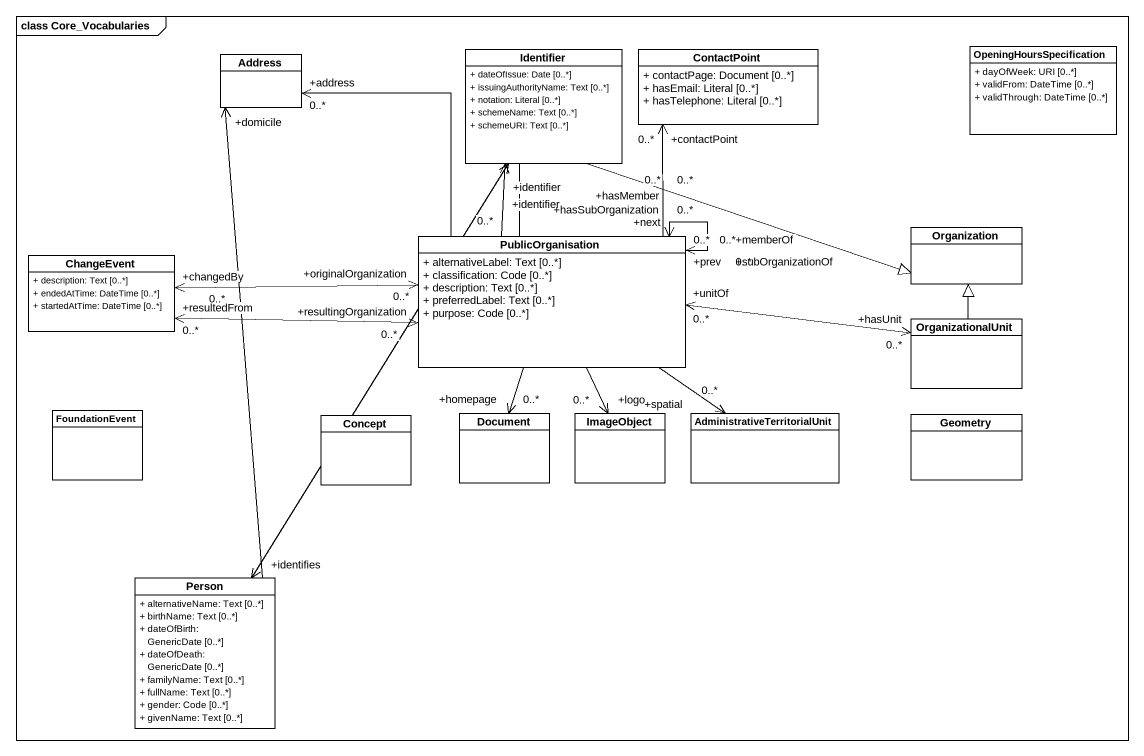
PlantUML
@startuml
mainframe class Core_Vocabularies
hide circle
hide empty members
skinparam classAttributeIconSize 0
class Address
class Identifier {
  + dateOfIssue: Date [0..*]
  + issuingAuthorityName: Text [0..*]
  + notation: Literal [0..*]
  + schemeName: Text [0..*]
  + schemeURI: Text [0..*]
}
class ContactPoint {
  + contactPage: Document [0..*]
  + hasEmail: Literal [0..*]
  + hasTelephone: Literal [0..*]
}
class OpeningHoursSpecification {
  + dayOfWeek: URI [0..*]
  + validFrom: DateTime [0..*]
  + validThrough: DateTime [0..*]
}
class ChangeEvent {
  + description: Text [0..*]
  + endedAtTime: DateTime [0..*]
  + startedAtTime: DateTime [0..*]
}
class PublicOrganisation {
  + alternativeLabel: Text [0..*]
  + classification: Code [0..*]
  + description: Text [0..*]
  + preferredLabel: Text [0..*]
  + purpose: Code [0..*]
}
class Organization
class OrganizationalUnit
class FoundationEvent
class Concept
class Document
class ImageObject
class "AdministrativeTerritorialUnit" as AdministrativeTerritorialUni
class Geometry
class "Person" as Person_ {
  + alternativeName: Text [0..*]
  + birthName: Text [0..*]
  + dateOfBirth: GenericDate [0..*]
  + dateOfDeath: GenericDate [0..*]
  + familyName: Text [0..*]
  + fullName: Text [0..*]
  + gender: Code [0..*]
  + givenName: Text [0..*]
}
Identifier --> "+identifies" Person_
ChangeEvent "+changedBy\n0..*" <-right-> "+originalOrganization\n0..*" PublicOrganisation
PublicOrganisation -up-> "+address\n0..*" Address
PublicOrganisation -up-> "+identifier\n0..*" Identifier
PublicOrganisation -up-> "+contactPoint\n0..*" ContactPoint
PublicOrganisation "+resultingOrganization\n0..*" <-left-> "+resultedFrom\n0..*" ChangeEvent
PublicOrganisation "+prev\n0..*" <--> "+next\n0..*" PublicOrganisation
PublicOrganisation "+memberOf\n0..*" <--> "+hasMember\n0..*" PublicOrganisation
PublicOrganisation "+subOrganizationOf\n0..*" <--> "+hasSubOrganization\n0..*" PublicOrganisation
PublicOrganisation -right-|> Organization
PublicOrganisation "+unitOf\n0..*" <-right-> "+hasUnit\n0..*" OrganizationalUnit
PublicOrganisation --> "+homepage\n0..*" Document
PublicOrganisation --> "+logo\n0..*" ImageObject
PublicOrganisation --> "+spatial\n0..*" AdministrativeTerritorialUni
OrganizationalUnit -up-|> Organization
Person_ -up-> "+domicile" Address
Person_ -up-> "+identifier" Identifier
@enduml
